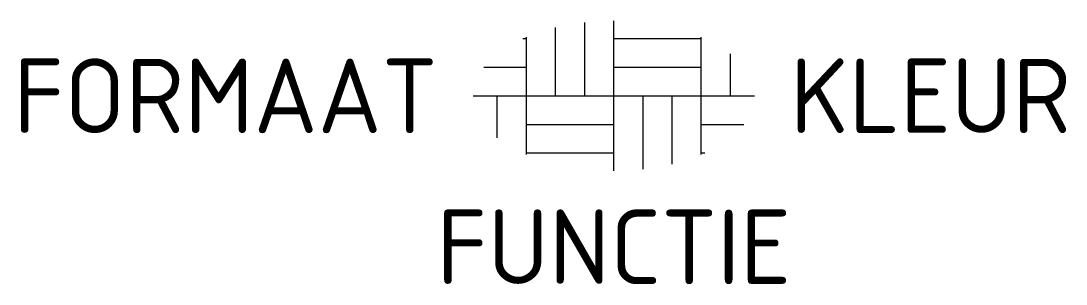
# Model space of a CAD drawing. Header units: metres. Extents: x -14.3 to 10.9, y -4.5 to 1.8.
import ezdxf
from ezdxf.enums import TextEntityAlignment as Align

# ---------------------------------------------------------------- set-up
doc = ezdxf.new("R2010")
doc.units = ezdxf.units.M
doc.styles.add('NLCS-ISO', font='NLCS-ISO.ttf')

msp = doc.modelspace()

# ---------------------------------------------------------------- linework, layer by layer
for p, q in [((-0.704, 0.001), (-0.704, 1.771)), ((0, 0.001), (0, 1.81)), ((-1.408, 0.001), (-1.408, 1.647)), ((-2.195, 1.381), (-2.111, 1.381)), ((-2.111, 0.001), (-2.111, 1.418)), ((0, 1.381), (2.11, 1.381)), ((2.11, 0.001), (2.11, 1.418)), ((2.813, 0.001), (2.813, 1.013)), ((-3.138, 0.691), (-2.111, 0.691)), ((0, 0.691), (2.11, 0.691)), ((-3.395, 0.001), (-0.001, 0.001)), ((-2.814, -1.012), (-2.814, 0)), ((-2.111, -1.418), (-2.111, 0)), ((0, 0.001), (3.395, 0.001)), ((0, -1.81), (0, 0)), ((0.703, -1.771), (0.703, 0)), ((1.407, -1.648), (1.407, 0)), ((2.11, -1.418), (2.11, 0)), ((-2.111, -0.69), (-0.001, -0.69)), ((2.11, -0.69), (3.139, -0.69)), ((-2.111, -1.38), (-0.001, -1.38)), ((2.11, -1.38), (2.197, -1.38))]:
    msp.add_line(p, q)

# ---------------------------------------------------------------- texts
at = {"style": 'NLCS-ISO'}
msp.add_attdef('FORMAAT', text='DF', height=1.8, dxfattribs=at).set_placement((-4.25, 0), align=Align.MIDDLE_RIGHT)
msp.add_attdef('KLEUR', text='G', height=1.8, dxfattribs=at).set_placement((4.25, 0), align=Align.MIDDLE_LEFT)
at = {"style": 'NLCS-ISO', "flags": 1}
msp.add_attdef('FUNCTIE', text='', height=1.8, dxfattribs=at).set_placement((0, -2.75), align=Align.TOP_CENTER)

doc.saveas('drawing.dxf')
